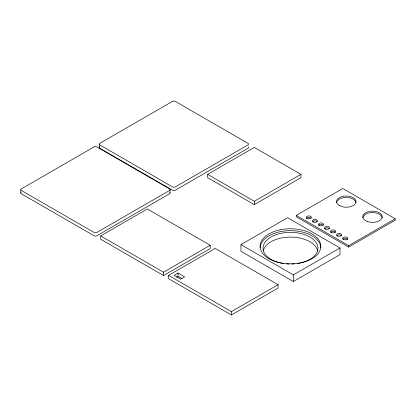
<?xml version="1.0" encoding="UTF-8"?>
<svg xmlns="http://www.w3.org/2000/svg" width="416" height="416" viewBox="0 0 416 416"><rect width="100%" height="100%" fill="white"/><g stroke="black" fill="none" stroke-linecap="round" stroke-linejoin="round"><path stroke-width="0.62" d="M100.703 235.924L147.352 208.993L210.184 245.274L210.184 248.596L163.54 275.527L100.703 239.252L100.703 235.924L163.54 272.204L210.184 245.274M207.657 174.351L254.301 147.42L300.95 174.351L300.95 177.679L254.301 204.61L207.657 177.679L207.657 174.351L254.301 201.282L300.95 174.351M168.579 275.361L215.228 248.43L278.06 284.705L278.06 288.033L231.416 314.964L168.579 278.684L168.579 275.361L231.416 311.636L278.06 284.705M178.048 273.062L174.07 275.361L180.653 279.162L184.631 276.864L178.048 273.062L178.048 276.39L181.886 278.606M176.556 277.248L178.048 276.39M240.947 244.629L287.591 217.698L340.002 247.957L340.002 254.613L293.353 281.544L240.947 251.285L240.947 244.629L293.353 274.888L340.002 247.957M296.28 215.363L342.789 188.51L395.2 218.769L395.2 220.194L348.691 247.047L296.28 216.788L296.28 215.363L348.691 245.622L395.2 218.769M348.691 245.622L348.691 247.047M293.353 274.888L293.353 281.544M254.301 201.282L254.301 204.61M231.416 311.636L231.416 314.964M170.108 189.675L170.108 193.003M163.54 272.204L163.54 275.527M99.247 144.139L99.247 147.467M20.8 189.675L20.8 193.003M336.627 202.556A9.703 5.6 0 0 1 346.289 197.444A9.703 5.6 0 0 1 355.956 202.556M362.83 217.688A9.703 5.6 0 0 1 372.497 212.571A9.703 5.6 0 0 1 382.158 217.688M324.579 228.925A2.522 1.456 0 0 1 326.685 227.859A2.522 1.456 0 0 1 329.196 228.576M330.637 232.424A2.522 1.456 0 0 1 333.076 231.343A2.522 1.456 0 0 1 335.509 232.424M336.695 235.924A2.522 1.456 0 0 1 338.806 234.858A2.522 1.456 0 0 1 341.318 235.57M342.805 239.325A2.522 1.456 0 0 1 345.363 238.347A2.522 1.456 0 0 1 347.667 239.517M318.521 225.425A2.522 1.456 0 0 1 320.954 224.349A2.522 1.456 0 0 1 323.393 225.425M312.712 221.577A2.522 1.456 0 0 1 317.08 221.577M306.4 218.431A2.522 1.456 0 0 1 308.506 217.365A2.522 1.456 0 0 1 311.022 218.078M99.648 146.78A1.94 1.118 0 0 0 99.814 148.257L172.526 190.237A1.94 1.118 0 0 0 175.271 190.237L247.983 148.257A1.94 1.118 0 0 0 248.149 146.78M169.957 192.577A1.94 1.118 0 0 1 169.541 193.799L96.824 235.778A1.94 1.118 0 0 1 94.084 235.778L21.367 193.799A1.94 1.118 0 0 1 21.06 192.447M263.328 250.583A27.456 15.85 0 0 1 290.992 237.099A27.456 15.85 0 0 1 317.756 251.176M260.125 247.624A30.363 17.529 0 0 1 290.472 230.662A30.363 17.529 0 0 1 320.824 247.624M283.369 263.505A27.456 15.85 0 0 1 267.982 239.101A27.456 15.85 0 0 1 312.962 239.101A27.456 15.85 0 0 1 297.58 263.505M294.382 263.884A27.456 15.85 0 0 1 291.772 264.03M289.177 264.03A27.456 15.85 0 0 1 286.567 263.884M172.526 101.364L99.814 143.343A1.94 1.118 0 0 0 99.814 144.929L172.526 186.909A1.94 1.118 0 0 0 175.271 186.909L247.983 144.929A1.94 1.118 0 0 0 247.983 143.343L175.271 101.364A1.94 1.118 0 0 0 172.526 101.364M94.084 146.905L21.367 188.885A1.94 1.118 0 0 0 21.367 190.471L94.084 232.45A1.94 1.118 0 0 0 96.824 232.45L169.541 190.471A1.94 1.118 0 0 0 169.541 188.885L96.824 146.905A1.94 1.118 0 0 0 94.084 146.905M339.43 205.582A9.703 5.6 0 0 0 355.659 203.07A9.703 5.6 0 0 0 343.777 196.212A9.703 5.6 0 0 0 339.43 205.582M367.645 221.598A9.703 5.6 0 0 0 382.195 216.746A9.703 5.6 0 0 0 367.645 211.895A9.703 5.6 0 0 0 367.645 221.598M325.754 229.138A2.522 1.456 0 0 0 329.534 227.874A2.522 1.456 0 0 0 325.754 226.616A2.522 1.456 0 0 0 325.754 229.138M331.812 232.638A2.522 1.456 0 0 0 335.598 231.374A2.522 1.456 0 0 0 331.812 230.116A2.522 1.456 0 0 0 331.812 232.638M337.87 236.137A2.522 1.456 0 0 0 341.656 234.874A2.522 1.456 0 0 0 337.87 233.61A2.522 1.456 0 0 0 337.87 236.137M343.788 239.58A2.522 1.456 0 0 0 347.708 238.472A2.522 1.456 0 0 0 344.084 237.063A2.522 1.456 0 0 0 343.788 239.58M319.696 225.638A2.522 1.456 0 0 0 323.476 224.38A2.522 1.456 0 0 0 319.696 223.116A2.522 1.456 0 0 0 319.696 225.638M313.633 222.139A2.522 1.456 0 0 0 317.418 220.88A2.522 1.456 0 0 0 313.633 219.617A2.522 1.456 0 0 0 313.633 222.139M307.055 218.41A2.522 1.456 0 0 0 311.272 217.76A2.522 1.456 0 0 0 308.183 215.977A2.522 1.456 0 0 0 307.055 218.41M269.001 258.69A30.363 17.529 0 0 0 319.805 250.832A30.363 17.529 0 0 0 282.615 229.362A30.363 17.529 0 0 0 269.001 258.69"/></g></svg>
